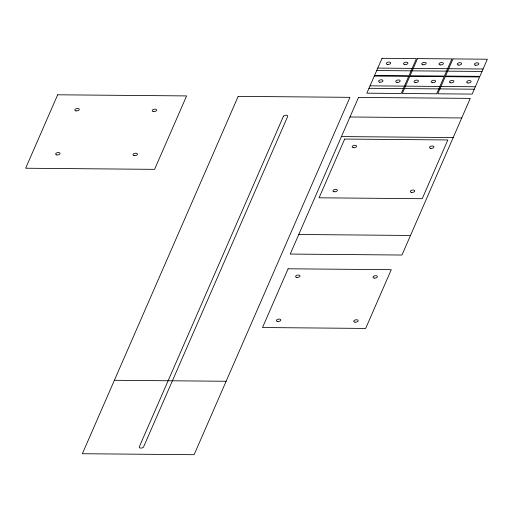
<?xml version="1.0" encoding="UTF-8"?>
<svg xmlns="http://www.w3.org/2000/svg" width="513" height="513" viewBox="0 0 513 513"><rect width="100%" height="100%" fill="white"/><g stroke="black" fill="none" stroke-linecap="round" stroke-linejoin="round"><path stroke-width="0.77" d="M377.78 68.094L412.163 68.396M413.241 68.402L447.625 68.704M448.695 68.71L483.079 69.011M376.715 70.544L411.099 70.839M412.17 70.852L446.554 71.147M447.631 71.16L482.015 71.461M370.04 85.838L404.424 86.139M405.501 86.146L439.885 86.447M440.962 86.46L475.346 86.755M368.975 88.287L403.359 88.589M404.436 88.595L438.82 88.896M439.891 88.903L474.275 89.204M349.988 116.99L461.738 117.964M341.453 136.573L453.197 137.548M298.758 234.479L410.509 235.454M114.38 380.293L226.13 381.268M57.668 94.796L25.65 168.226L154.593 169.348L186.61 95.918L57.668 94.796M238.186 96.361L82.362 453.723L194.113 454.698L349.93 97.335L238.186 96.361M283.368 116.413L139.292 446.849A2.238 1.18 -9.9 0 0 140.908 448.093A2.238 1.18 -9.9 0 0 143.589 446.887L287.665 116.451A2.238 1.18 -9.9 0 0 286.055 115.207A2.238 1.18 -9.9 0 0 283.368 116.413M358.529 97.412L290.223 254.063L401.968 255.032L470.274 98.381L358.529 97.412M288.114 268.786L262.502 327.531L365.654 328.429L391.265 269.684L288.114 268.786M344.678 139.061L319.067 197.8L422.218 198.698L447.83 139.953L344.678 139.061M374.31 76.052L366.84 93.18L401.224 93.481L408.694 76.347L374.31 76.052M382.05 58.302L374.58 75.437L408.964 75.738L416.434 58.604L382.05 58.302M409.772 76.36L402.301 93.494L436.685 93.789L444.155 76.655L409.772 76.36M417.505 58.61L410.034 75.744L444.418 76.046L451.889 58.912L417.505 58.61M445.226 76.668L437.756 93.802L472.14 94.097L479.61 76.963L445.226 76.668M452.966 58.918L445.496 76.052L479.879 76.354L487.35 59.219L452.966 58.918M430.715 148.372A2.238 1.18 -9.9 0 0 433.947 146.859A2.238 1.18 -9.9 0 0 430.548 146.327A2.238 1.18 -9.9 0 0 430.715 148.372M353.348 147.699A2.238 1.18 -9.9 0 0 356.586 146.186A2.238 1.18 -9.9 0 0 353.188 145.654A2.238 1.18 -9.9 0 0 353.348 147.699M411.503 192.433A2.238 1.18 -9.9 0 0 414.741 190.919A2.238 1.18 -9.9 0 0 411.336 190.387A2.238 1.18 -9.9 0 0 411.503 192.433M334.136 191.759A2.238 1.18 -9.9 0 0 337.374 190.246A2.238 1.18 -9.9 0 0 333.976 189.714A2.238 1.18 -9.9 0 0 334.136 191.759M387.488 64.458A2.238 1.18 -9.9 0 0 390.72 62.945A2.238 1.18 -9.9 0 0 387.321 62.413A2.238 1.18 -9.9 0 0 387.488 64.458M379.748 82.202A2.238 1.18 -9.9 0 0 382.987 80.695A2.238 1.18 -9.9 0 0 379.588 80.163A2.238 1.18 -9.9 0 0 379.748 82.202M404.68 64.606A2.238 1.18 -9.9 0 0 407.912 63.099A2.238 1.18 -9.9 0 0 404.513 62.567A2.238 1.18 -9.9 0 0 404.68 64.606M396.94 82.356A2.238 1.18 -9.9 0 0 400.178 80.842A2.238 1.18 -9.9 0 0 396.78 80.31A2.238 1.18 -9.9 0 0 396.94 82.356M432.401 82.664A2.238 1.18 -9.9 0 0 435.633 81.15A2.238 1.18 -9.9 0 0 432.235 80.618A2.238 1.18 -9.9 0 0 432.401 82.664M440.135 64.914A2.238 1.18 -9.9 0 0 443.373 63.407A2.238 1.18 -9.9 0 0 439.974 62.875A2.238 1.18 -9.9 0 0 440.135 64.914M415.209 82.516A2.238 1.18 -9.9 0 0 418.441 81.003A2.238 1.18 -9.9 0 0 415.043 80.47A2.238 1.18 -9.9 0 0 415.209 82.516M422.943 64.766A2.238 1.18 -9.9 0 0 426.181 63.253A2.238 1.18 -9.9 0 0 422.783 62.727A2.238 1.18 -9.9 0 0 422.943 64.766M458.404 65.074A2.238 1.18 -9.9 0 0 461.642 63.567A2.238 1.18 -9.9 0 0 458.244 63.035A2.238 1.18 -9.9 0 0 458.404 65.074M450.664 82.824A2.238 1.18 -9.9 0 0 453.902 81.31A2.238 1.18 -9.9 0 0 450.504 80.778A2.238 1.18 -9.9 0 0 450.664 82.824M475.596 65.228A2.238 1.18 -9.9 0 0 478.834 63.715A2.238 1.18 -9.9 0 0 475.436 63.182A2.238 1.18 -9.9 0 0 475.596 65.228M467.856 82.971A2.238 1.18 -9.9 0 0 471.094 81.458A2.238 1.18 -9.9 0 0 467.696 80.926A2.238 1.18 -9.9 0 0 467.856 82.971M277.571 321.484A2.238 1.18 -9.9 0 0 280.81 319.971A2.238 1.18 -9.9 0 0 277.411 319.439A2.238 1.18 -9.9 0 0 277.571 321.484M354.938 322.158A2.238 1.18 -9.9 0 0 358.177 320.644A2.238 1.18 -9.9 0 0 354.772 320.112A2.238 1.18 -9.9 0 0 354.938 322.158M296.783 277.424A2.238 1.18 -9.9 0 0 300.022 275.911A2.238 1.18 -9.9 0 0 296.623 275.385A2.238 1.18 -9.9 0 0 296.783 277.424M374.15 278.097A2.238 1.18 -9.9 0 0 377.382 276.584A2.238 1.18 -9.9 0 0 373.983 276.058A2.238 1.18 -9.9 0 0 374.15 278.097M56.815 154.945A2.238 1.18 -9.9 0 0 60.053 153.432A2.238 1.18 -9.9 0 0 56.654 152.906A2.238 1.18 -9.9 0 0 56.815 154.945M134.182 155.619A2.238 1.18 -9.9 0 0 137.42 154.105A2.238 1.18 -9.9 0 0 134.015 153.579A2.238 1.18 -9.9 0 0 134.182 155.619M76.027 110.891A2.238 1.18 -9.9 0 0 79.265 109.378A2.238 1.18 -9.9 0 0 75.866 108.846A2.238 1.18 -9.9 0 0 76.027 110.891M153.393 111.565A2.238 1.18 -9.9 0 0 156.625 110.051A2.238 1.18 -9.9 0 0 153.227 109.519A2.238 1.18 -9.9 0 0 153.393 111.565"/></g></svg>
